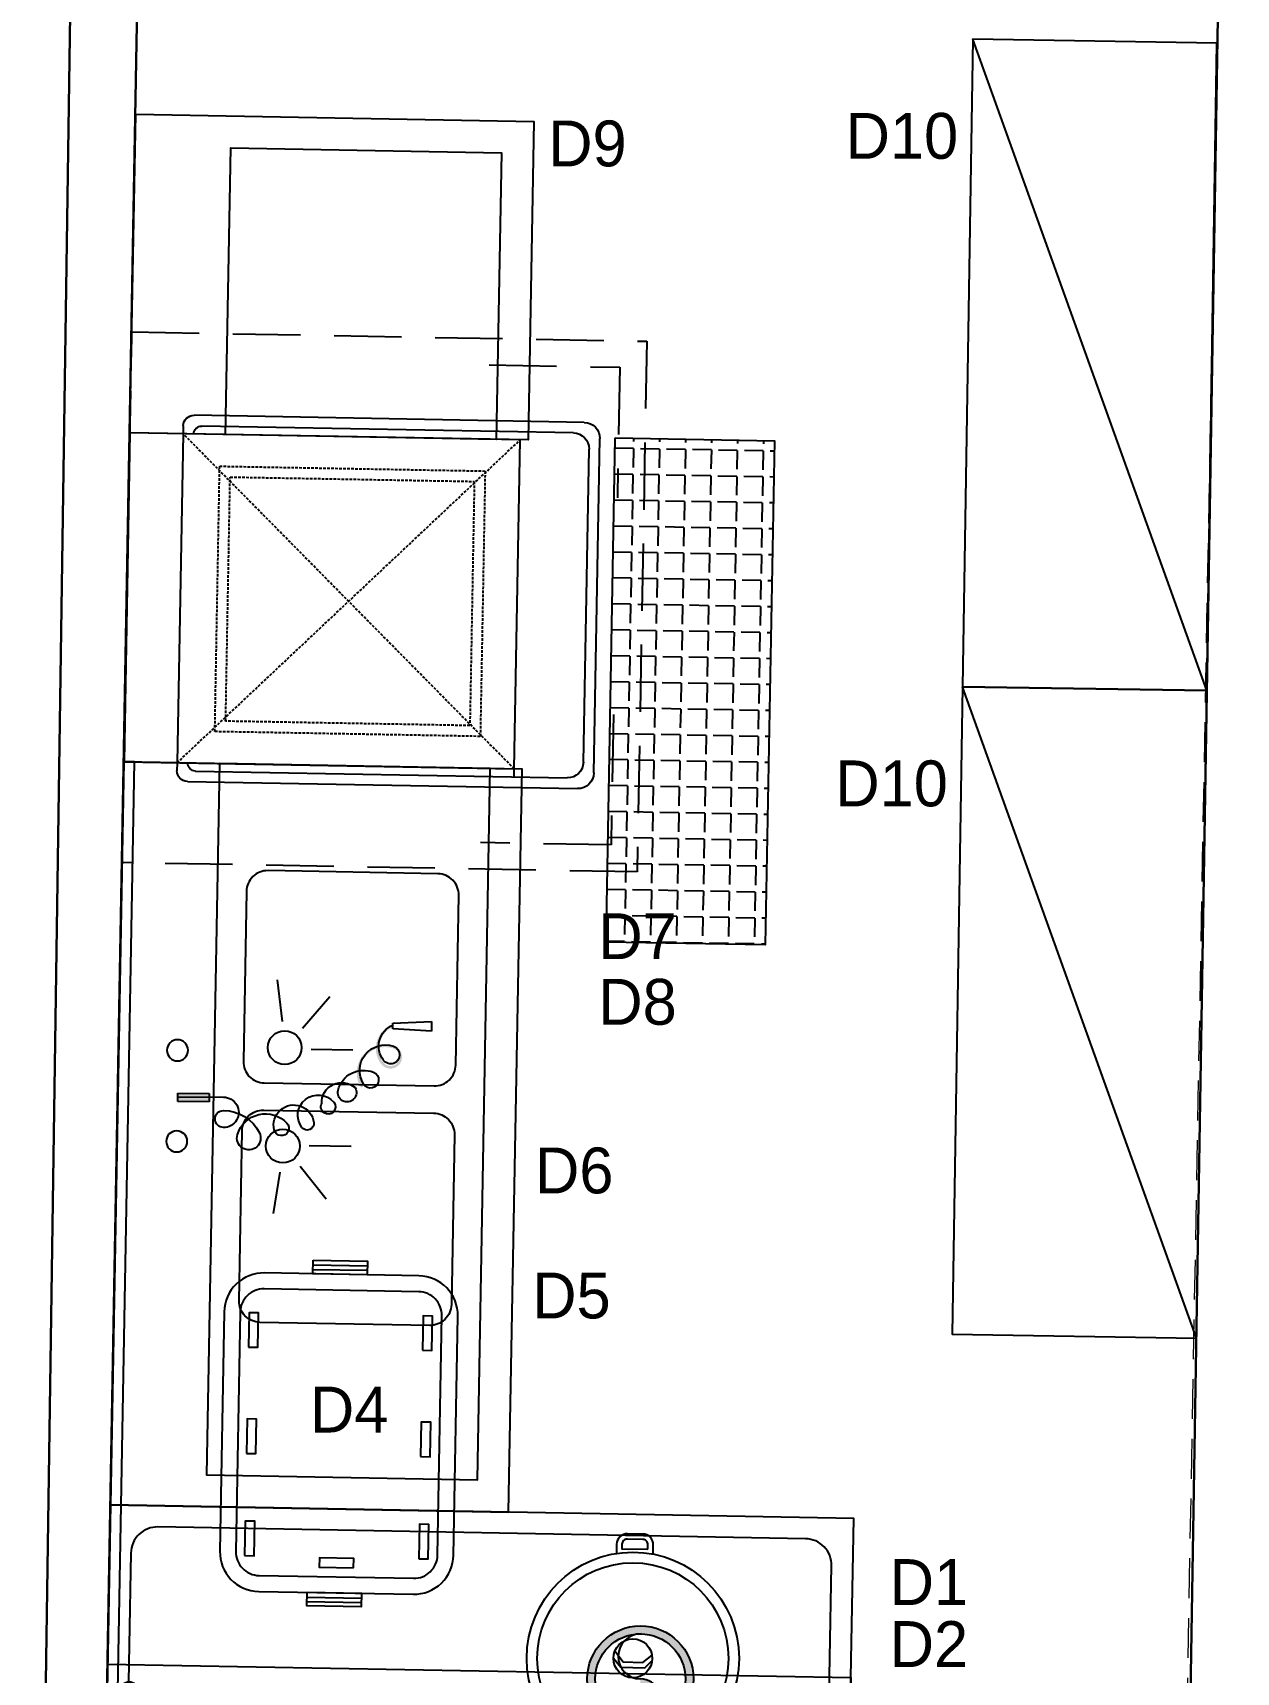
# Model space of a CAD drawing. Header units: centimetres. Extents: x 5488 to 20269, y -31398 to -19684.
# Drawn here: x 7141.4 to 7368, y -22530.9 to -22222 of the extents above; entities that cross this region are included whole.
import ezdxf
from ezdxf.enums import TextEntityAlignment as Align

# ---------------------------------------------------------------- set-up
doc = ezdxf.new("R2010")
doc.units = ezdxf.units.CM
for name, pattern in [('( Hidden )', [0.375, 0.25, -0.125]), ('DASHED', [0.75, 0.5, -0.25]), ('HIDDENX2', [19.05, 12.7, -6.35])]:
    doc.linetypes.add(name, pattern=pattern)
doc.layers.add('S2000-002 Çizgi', color=7, linetype='Continuous')
doc.layers.add('xxx_Auto_Duvar_Duvar Gorunus 02', color=251, linetype='Continuous', lineweight=9)
doc.layers.add('xxx_Auto_Duvar_Duvar Plan Kesit', color=7, linetype='Continuous', lineweight=30)
doc.styles.add('TAKSİM', font='GOTHIC.TTF', dxfattribs={"height": 20})

# ---------------------------------------------------------------- blocks, each defined once
blk = doc.blocks.new('A$C7ED97EAE')
at = {"layer": 'S2000-002 Çizgi', "color": 1}
for p, q in [((3.5, 88.5), (65.5, 88.5)), ((3.5, 15), (3.5, 88.5)), ((65.5, 88.5), (65.5, 15)), ((2, 78.5), (3.5, 78.5)), ((3.5, 78.5), (65.5, 78.5)), ((65.5, 78.5), (67, 78.5)), ((0, 3), (0, 76.5)), ((2, 5), (2, 75)), ((3.5, 76.5), (3.5, 76.5)), ((65.5, 76.5), (65.5, 76.5)), ((67, 75), (67, 5)), ((69, 76.5), (69, 3)), ((65.5, 15), (3.5, 15)), ((67, 15), (65.5, 15)), ((66, 0), (3, 0)), ((64, 2), (5, 2))]:
    blk.add_line(p, q, dxfattribs=at)
at = {"layer": 'S2000-002 Çizgi', "color": 1, "linetype": 'DASHED'}
for p, q in [((65.5, 78.5), (3.5, 15)), ((65.5, 15), (3.5, 78.5))]:
    blk.add_line(p, q, dxfattribs=at)
for points in [[(9.5, 21.5), (59.5, 21.5), (59.5, 71.5), (9.5, 71.5)], [(11.5, 23.5), (57.5, 23.5), (57.5, 69.5), (11.5, 69.5)]]:
    blk.add_lwpolyline(points, close=True, dxfattribs=at)
at = {"layer": 'S2000-002 Çizgi', "color": 1}
for centre, radius, start, end in [((2, 76.5), 2, 90, 180), ((67, 76.5), 2, 0, 90), ((3.5, 75), 1.5, 90, 180), ((65.5, 75), 1.5, 0, 90), ((5, 5), 3, 180, 270), ((64, 5), 3, 270, 0), ((3, 3), 3, 180, 270), ((66, 3), 3, 270, 0)]:
    blk.add_arc(centre, radius, start, end, dxfattribs=at)
blk = doc.blocks.new('A$C482e6717')
at = {"layer": 'S2000-002 Çizgi', "color": 1}
for points in [[(3.74, 23.45), (2, 23.45, 0.414214), (0, 21.45), (0, 18.55, 0.414214), (2, 16.55), (3.74, 16.55)], [(43.14, 23.45), (44.87, 23.45, -0.414214), (46.87, 21.45), (46.87, 18.55, -0.414214), (44.87, 16.55), (43.14, 16.55)]]:
    blk.add_lwpolyline(points, format="xyb", dxfattribs=at)
for points in [[(2.83, 22.45), (2, 22.45, 0.414214), (1, 21.45), (1, 18.55, 0.414214), (2, 17.55), (2.83, 17.55)], [(44.05, 22.45), (44.87, 22.45, -0.414214), (45.87, 21.45), (45.87, 18.55, -0.414214), (44.87, 17.55), (44.05, 17.55)]]:
    blk.add_lwpolyline(points, format="xyb", close=True, dxfattribs=at)
for points in [[(22.08, 16.6), (24.16, 18.21), (24.16, 21.88), (22.75, 23.6)], [(23.49, 16.35), (25.16, 17.74), (25.16, 22.31), (23.76, 23.65)]]:
    blk.add_lwpolyline(points, dxfattribs=at)
for radius in [20, 18, 3.66]:
    blk.add_circle((23.44, 20), radius, dxfattribs=at)
blk = doc.blocks.new('A$C8f632d01')
at = {"layer": 'S2000-002 Çizgi'}
h = blk.add_hatch(color=1, dxfattribs=at)
edge = h.paths.add_edge_path(flags=17)
edge.add_arc((100.37, 39.02), 8.5, 0, 360)
edge = h.paths.add_edge_path()
edge.add_arc((100.37, 39.02), 10, 0, 360)
edge = h.paths.add_edge_path(flags=16)
edge.add_arc((100.37, 34.77), 4.25, 270, 450)
at = {"layer": 'S2000-002 Çizgi', "color": 1}
for points in [[(0, 0), (140, 0), (140, 70), (0, 70)], [(2, 70), (0, 70), (0, 0), (2, 0)], [(0, 40), (140, 40), (140, 0), (0, 0)]]:
    blk.add_lwpolyline(points, close=True, dxfattribs=at)
blk.add_lwpolyline([(9, 4), (131, 4, 0.414214), (136, 9), (136, 61, 0.414214), (131, 66), (9, 66, 0.414214), (4, 61), (4, 9, 0.414214)], format="xyb", close=True, dxfattribs=at)
for centre, radius in [((100.37, 39.02), 10), ((100.37, 39.02), 8.5), ((4.15, 35.09), 1.65), ((135.85, 35.09), 1.65), ((4.15, 4.91), 1.65), ((135.85, 4.91), 1.65)]:
    blk.add_circle(centre, radius, dxfattribs=at)
for centre, start, end in [((100.37, 43.27), 90, 270), ((100.37, 34.77), 270, 90)]:
    blk.add_arc(centre, 4.25, start, end, dxfattribs=at)
blk = doc.blocks.new('A$C7BE05278')
at = {"layer": 'S2000-002 Çizgi'}
h = blk.add_hatch(color=256, dxfattribs=at)
h.paths.add_polyline_path([(4.65, 9.9, -0.025454), (4.81, 10.42, 0.278063), (0.77, 7.52), (1.23, 7.32, -0.265675)])
h.paths.add_polyline_path([(5.35, 10.43, 0.028094), (4.81, 10.42, 0.025454), (4.65, 9.9, -0.030609), (5.18, 9.93, -0.027259)])
h.paths.add_polyline_path([(5.35, 10.43, 0.027259), (5.18, 9.93, -0.171751), (7.9, 8.98), (7.9, 8.98), (7.9, 8.98, -1.347305), (5.22, 7.15, -0.147228), (5.18, 9.93, 0.030609), (4.65, 9.9, 0.138731), (4.75, 7, 1.347306), (8.21, 9.37, 0.162476)])
h.paths.add_polyline_path([(12.46, 12.66), (12.73, 13.08, 0.483116), (4.81, 10.42, -0.028094), (5.35, 10.43, -0.470681)])
for p, q in [((14.4, 47.58), (14.34, 41.67)), ((14.4, 47.58), (14.34, 41.67)), ((15.96, 47.57), (14.4, 47.58)), ((15.96, 47.57), (14.4, 47.58)), ((15.05, 47.56), (14.97, 38.92)), ((15.9, 41.65), (15.96, 47.57)), ((15.9, 41.65), (15.96, 47.57)), ((14.34, 41.67), (15.9, 41.65)), ((14.34, 41.67), (15.9, 41.65)), ((0.47, 7.33), (0, 0.02)), ((0.47, 7.33), (0, 0.02)), ((1.54, 7.31), (0.47, 7.33)), ((1.54, 7.31), (0.47, 7.33)), ((1.86, 0), (1.54, 7.31)), ((1.86, 0), (1.54, 7.31)), ((0, 0.02), (1.86, 0))]:
    blk.add_line(p, q, dxfattribs=at)
for centre in [(6.31, 47.78), (23.47, 47.61)]:
    blk.add_circle(centre, 1.99, dxfattribs=at)
for centre, radius, start, end in [((19.09, 38.88), 1.6, 359.43, 179.43), ((17.83, 38.9), 2.86, 179.43, 359.43), ((25.13, 38.82), 7.64, 179.43, 242.0346), ((23.49, 30.88), 5.53, 105.7663, 225.7833), ((22.59, 34.05), 2.23, 242.0346, 105.7663), ((20, 25.62), 3.8, 74.9498, 261.6763), ((20.62, 27.93), 1.41, 225.7833, 74.9498), ((18.07, 21.08), 3.83, 52.4089, 229.1112), ((19.64, 23.11), 1.26, 261.6763, 52.4089), ((15.59, 16.68), 3.77, 86.0156, 220.6772), ((16.45, 19.21), 1.37, 229.1112, 116.3243), ((14.42, 12.56), 4.98, 103.1199, 200.7743), ((13.69, 15.69), 1.76, 236.8088, 103.1199), ((9.42, 8.58), 4.83, 57.0103, 197.5795), ((11.21, 11.34), 1.54, 200.7743, 57.0103), ((4.79, 5.59), 4.31, 51.245, 156.7533), ((6.43, 7.63), 1.7, 197.5795, 51.245)]:
    blk.add_arc(centre, radius, start, end, dxfattribs=at)
blk.add_solid([(15.9, 41.65), (14.34, 41.67), (15.96, 47.57), (14.4, 47.58)], dxfattribs=at)
blk = doc.blocks.new('A$C779fab6c')
at = {"layer": 'S2000-002 Çizgi'}
for p, q in [((30.74, 91.66), (29.63, 99.47)), ((34.55, 90.43), (39.56, 96.53)), ((36.21, 86.52), (44.1, 86.52)), ((36.21, 68.37), (44.1, 68.37)), ((30.74, 63.23), (29.63, 55.42)), ((34.55, 64.46), (39.56, 58.36))]:
    blk.add_line(p, q, dxfattribs=at)
for points in [[(0, 140), (0, 0), (75, 0), (75, 140)], [(0, 140), (0, 0), (2, 0), (2, 140)], [(18, 140), (18, 6), (69, 6), (69, 140)]]:
    blk.add_lwpolyline(points, close=True, dxfattribs=at)
for points in [[(63.5, 84), (63.5, 116, 0.414214), (59.5, 120), (27.5, 120, 0.414214), (23.5, 116), (23.5, 84, 0.414214), (27.5, 80), (59.5, 80, 0.414214)], [(63.5, 70.89), (63.5, 38.89, -0.414214), (59.5, 34.89), (27.5, 34.89, -0.414214), (23.5, 38.89), (23.5, 70.89, -0.414214), (27.5, 74.89), (59.5, 74.89, -0.414214)]]:
    blk.add_lwpolyline(points, format="xyb", close=True, dxfattribs=at)
for centre in [(31.24, 86.71), (31.24, 68.17)]:
    blk.add_circle(centre, 3.19, dxfattribs=at)
at = {"layer": 'S2000-002 Çizgi', "xscale": -1, "rotation": 90}
blk.add_blockref('A$C7BE05278', (58.84, 92.15), dxfattribs=at)
blk = doc.blocks.new('A$C40B23311')
at = {"color": 1}
for p, q in [((16.56, 64.24), (26.8, 64.24)), ((16.56, 63.42), (26.8, 63.42)), ((16.56, 1.67), (26.8, 1.67)), ((16.56, 0.85), (26.8, 0.85))]:
    blk.add_line(p, q, dxfattribs=at)
for points in [[(16.56, 65.14), (26.8, 65.14), (26.8, 62.57), (16.56, 62.57)], [(4.67, 48.55), (6.45, 48.55), (6.45, 55.03), (4.67, 55.03)], [(37.47, 48.55), (39.25, 48.55), (39.25, 55.03), (37.47, 55.03)], [(4.67, 28.53), (6.45, 28.53), (6.45, 35.01), (4.67, 35.01)], [(37.47, 28.53), (39.25, 28.53), (39.25, 35.01), (37.47, 35.01)], [(4.67, 9.28), (6.45, 9.28), (6.45, 15.77), (4.67, 15.77)], [(37.47, 9.28), (39.25, 9.28), (39.25, 15.77), (37.47, 15.77)], [(25.24, 7.33), (25.24, 9.12), (18.75, 9.12), (18.75, 7.33)], [(16.56, 2.57), (26.8, 2.57), (26.8, 0), (16.56, 0)]]:
    blk.add_lwpolyline(points, close=True, dxfattribs=at)
for points in [[(44, 10.02), (44, 55.12, 0.414214), (36.55, 62.57), (7.45, 62.57, 0.414214), (0, 55.12), (0, 10.02, 0.414214), (7.45, 2.57), (36.55, 2.57, 0.414214)], [(41, 10.02), (41, 55.12, 0.414214), (36.55, 59.57), (7.45, 59.57, 0.414214), (3, 55.12), (3, 10.02, 0.414214), (7.45, 5.57), (36.55, 5.57, 0.414214)]]:
    blk.add_lwpolyline(points, format="xyb", close=True, dxfattribs=at)

msp = doc.modelspace()

# ---------------------------------------------------------------- hatches: boundary and pattern name
h = msp.add_hatch()
h.set_pattern_fill('ANGLE', color=256, scale=0.7, angle=178.961)
h.set_pattern_definition([(178.961003, (-10220.387, -21.078), (-0.088661, -4.8886961), [3.556, -1.3335]), (268.961003, (-10220.387, -21.078), (4.8886961, -0.088661), [3.556, -1.3335])])
h.paths.add_polyline_path([(7279.34, -22393.85), (7249.35, -22393.31), (7251.07, -22298.32), (7281.06, -22298.87)])

# ---------------------------------------------------------------- linework, layer by layer
msp.add_lwpolyline([(7251.07, -22298.32), (7281.06, -22298.87), (7279.34, -22393.85), (7249.35, -22393.31)], close=True)
at = {"layer": 'S2000-002 Çizgi', "color": 1}
for p, q in [((7362.47, -22345.94), (7318.42, -22223.23)), ((7360.53, -22467.93), (7316.48, -22345.21))]:
    msp.add_line(p, q, dxfattribs=at)
for points in [[(7362.47, -22345.94), (7364.41, -22223.96), (7318.42, -22223.23), (7316.48, -22345.21)], [(7159.69, -22297.37), (7160.77, -22237.38), (7235.76, -22238.74), (7234.67, -22298.73)], [(7177.68, -22297.7), (7178.66, -22243.71), (7229.65, -22244.63), (7228.68, -22298.63)], [(7360.53, -22467.93), (7362.47, -22345.94), (7316.48, -22345.21), (7314.54, -22467.19)]]:
    msp.add_lwpolyline(points, close=True, dxfattribs=at)
at = {"layer": 'S2000-002 Çizgi', "color": 1, "linetype": 'HIDDENX2'}
msp.add_lwpolyline([(7257.02, -22280.14), (7255.2, -22380.12), (7158.22, -22378.36), (7160.03, -22278.38)], close=True, dxfattribs=at)
for points in [[(7227.35, -22284.6), (7251.93, -22285.04), (7251.48, -22309.62)], [(7250.74, -22350.45), (7250.29, -22375.03), (7225.72, -22374.58)]]:
    msp.add_lwpolyline(points, dxfattribs=at)
at = {"layer": 'xxx_Auto_Duvar_Duvar Gorunus 02', "color": 6, "linetype": '( Hidden )', "ltscale": 30}
msp.add_lwpolyline([(7152.59, -22681.89), (7152.41, -22691.45), (7355.92, -22696.87), (7364.65, -22215.39), (7376.75, -22215.61), (7367.91, -22708.72), (7141.38, -22702.2), (7141.68, -22681.69)], close=True, dxfattribs=at)
at = {"layer": 'xxx_Auto_Duvar_Duvar Plan Kesit'}
for points in [[(7143.1, -22584.33), (7149.13, -22171.13), (7161.85, -22171.37), (7154.48, -22584.33)], [(7356.79, -22696.82), (7364.65, -22215.39), (7376.75, -22215.61), (7368.98, -22696.82)]]:
    msp.add_lwpolyline(points, close=True, dxfattribs=at)

# ---------------------------------------------------------------- block references
for name, p, rotation in [('A$C779fab6c', (7156.02, -22499.34), 358.9610026648418), ('A$C40B23311', (7176.44, -22518.08), 358.9610026648427), ('A$C8f632d01', (7154.75, -22569.33), 358.9610026648418), ('A$C482e6717', (7234.83, -22504.45), 268.9610026648418)]:
    msp.add_blockref(name, p, dxfattribs=dict(rotation=rotation))
at = {"layer": 'S2000-002 Çizgi', "color": 1, "xscale": -1, "rotation": 88.96100266484186}
msp.add_blockref('A$C7ED97EAE', (7248.24, -22295.48), dxfattribs=at)

# ---------------------------------------------------------------- texts
at = {"style": 'TAKSİM'}
for s, p in [('D9', (7245.84, -22247.2)), ('D10', (7305.07, -22245.77)), ('D10', (7303.13, -22367.75)), ('D7', (7255.28, -22396.54)), ('D8', (7255.28, -22408.89)), ('D6', (7243.36, -22440.66)), ('D5', (7242.83, -22464.21)), ('D4', (7200.96, -22485.71)), ('D1', (7310.16, -22518.2)), ('D2', (7310.16, -22529.88))]:
    msp.add_text(s, height=8.64, dxfattribs=at).set_placement(p, align=Align.CENTER)

doc.saveas('drawing.dxf')
